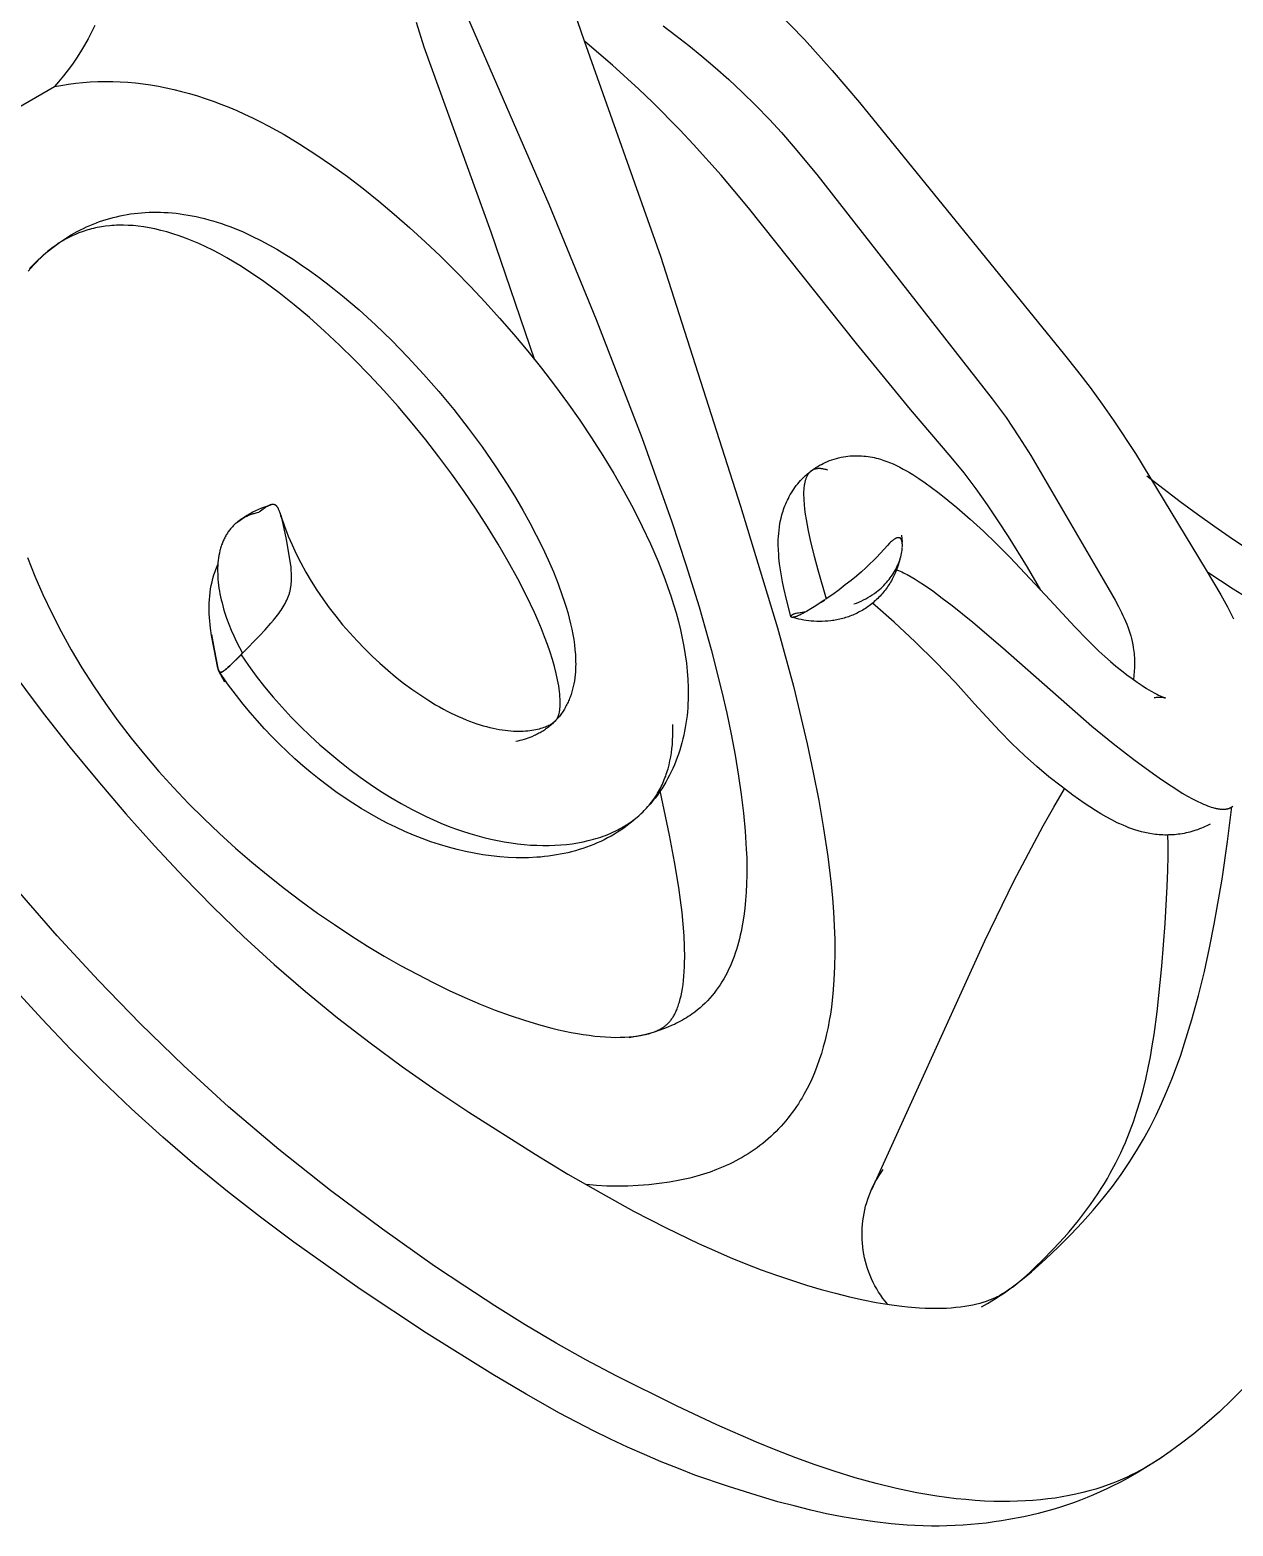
# Model space of a CAD drawing. Header units: millimetres. Extents: x 1933 to 24107, y 1228 to 18074.
# Drawn here: x 9649.8 to 9791.7, y 10820.2 to 10996.7 of the extents above; entities that cross this region are included whole.
import ezdxf

# ---------------------------------------------------------------- set-up
doc = ezdxf.new("R2010")
doc.units = ezdxf.units.MM
doc.layers.add('1', color=7, linetype='Continuous')

# ---------------------------------------------------------------- blocks, each defined once
blk = doc.blocks.new('Armchair 04_topt_dwgmodels.com')
at = {"color": 0}
for points in [[(-221.03, 490.66), (-221.12, 491.91), (-221.19, 493.18), (-221.22, 494.74), (-221.2, 496.35), (-221.17, 497.17), (-221.13, 498), (-221.07, 498.82), (-220.99, 499.64), (-220.9, 500.5), (-220.79, 501.33), (-220.66, 502.17), (-220.51, 503.03), (-220.34, 503.89), (-220.17, 504.72), (-219.97, 505.54), (-219.52, 507.26), (-219.28, 508.09), (-219.02, 508.91), (-218.43, 510.62), (-218.12, 511.45), (-217.8, 512.27), (-217.45, 513.12), (-217.08, 513.97), (-216.7, 514.79), (-216.3, 515.61), (-215.88, 516.45), (-215.43, 517.31), (-214.98, 518.11), (-214.52, 518.9), (-213.5, 520.56), (-212.99, 521.33), (-211.91, 522.89), (-210.77, 524.43), (-209.59, 525.94), (-208.31, 527.47), (-207.08, 528.89), (-205.8, 530.28), (-204.38, 531.74), (-202.98, 533.15), (-201.53, 534.55), (-198.53, 537.31), (-195.37, 540.04), (-193.74, 541.36), (-192.02, 542.71), (-190.3, 544.01), (-188.53, 545.3), (-186.72, 546.56), (-184.86, 547.8), (-181.06, 550.21), (-177.16, 552.52), (-173.18, 554.77), (-165.03, 559.1), (-156.62, 563.27), (-147.91, 567.28), (-143.4, 569.21), (-138.83, 571.06), (-134.19, 572.82), (-129.46, 574.47), (-124.73, 575.99), (-119.94, 577.39), (-115.11, 578.67), (-110.24, 579.85), (-105.32, 580.92)], [(-220.98, 490.14), (-221, 490.4), (-221.09, 491.48), (-221.14, 492.59), (-221.16, 493.15), (-221.16, 493.72), (-221.15, 494.29), (-221.13, 494.87), (-221.1, 495.45), (-221.06, 496.04), (-221, 496.63), (-220.93, 497.23), (-220.84, 497.83), (-220.74, 498.44), (-220.6, 499.19), (-220.43, 499.95), (-220.24, 500.71), (-220.03, 501.48), (-219.79, 502.26), (-219.54, 503.04), (-219.25, 503.83), (-218.95, 504.62), (-218.62, 505.42), (-218.27, 506.22), (-217.9, 507.03), (-217.5, 507.83), (-217.08, 508.64), (-216.64, 509.45), (-216.17, 510.26), (-215.69, 511.07), (-215.1, 512), (-214.49, 512.92), (-213.85, 513.84), (-213.19, 514.76), (-212.49, 515.68), (-211.77, 516.6), (-211.02, 517.52), (-210.25, 518.43), (-208.63, 520.24), (-206.91, 522.05), (-205.1, 523.83), (-203.2, 525.59), (-201.41, 527.17), (-199.55, 528.73), (-197.63, 530.28), (-195.65, 531.81), (-191.53, 534.85), (-187.21, 537.87), (-180.57, 542.25), (-177.15, 544.38), (-173.69, 546.44), (-170.01, 548.52), (-166.29, 550.51), (-162.51, 552.43), (-158.66, 554.31), (-151.84, 557.46), (-144.8, 560.48), (-137.58, 563.33), (-130.23, 565.95), (-123.44, 568.11), (-116.59, 570.06), (-109.66, 571.8), (-102.68, 573.36), (-95.65, 574.74)], [(-68.88, 562.91), (-79.1, 561.68), (-84.18, 560.93), (-89.23, 560.09), (-94.24, 559.16), (-99.22, 558.12), (-104.07, 556.99), (-108.93, 555.74), (-113.73, 554.37), (-118.4, 552.9), (-123.01, 551.29), (-127.58, 549.56), (-132.06, 547.73), (-136.41, 545.82), (-140.76, 543.8), (-144.97, 541.75), (-153.17, 537.46), (-157.12, 535.27), (-160.99, 533.03), (-164.77, 530.74), (-168.43, 528.4), (-171.92, 526.03), (-173.59, 524.82), (-175.21, 523.61), (-176.78, 522.39), (-178.29, 521.17), (-179.75, 519.94), (-181.17, 518.69), (-182.54, 517.44), (-183.84, 516.21), (-185.08, 514.98), (-186.26, 513.75), (-187.37, 512.54), (-188.42, 511.34), (-189.39, 510.15), (-190.3, 508.97), (-190.7, 508.41), (-191.52, 507.23), (-191.88, 506.69), (-192.2, 506.16), (-192.54, 505.59), (-192.86, 505.03), (-193.13, 504.52), (-193.38, 504.03), (-193.62, 503.5), (-193.85, 502.99), (-194.04, 502.53), (-194.2, 502.09), (-194.36, 501.63), (-194.5, 501.18), (-194.61, 500.78), (-194.7, 500.4), (-194.79, 500.01), (-194.85, 499.64), (-194.88, 499.47), (-194.9, 499.3), (-194.94, 498.97), (-194.95, 498.81), (-194.96, 498.65), (-194.97, 498.5), (-194.97, 498.34), (-194.97, 498.01), (-194.96, 497.65), (-194.94, 497.31), (-194.91, 496.94), (-194.87, 496.54)], [(-32.18, 533.94), (-32.26, 534.38), (-32.36, 534.83), (-32.47, 535.29), (-32.6, 535.74), (-32.74, 536.2), (-32.89, 536.66), (-33.06, 537.11)], [(-62.26, 554.09), (-64.59, 554.42), (-66.97, 554.69), (-69.38, 554.88), (-71.82, 555.01), (-74.28, 555.06), (-76.76, 555.03), (-79.26, 554.93), (-81.78, 554.75), (-84.3, 554.49), (-86.83, 554.16), (-89.35, 553.75), (-91.87, 553.28), (-94.39, 552.74), (-96.89, 552.13), (-99.35, 551.47), (-101.79, 550.76), (-104.21, 549.98), (-106.61, 549.15), (-108.94, 548.28), (-111.24, 547.37), (-113.5, 546.42), (-115.71, 545.43), (-117.87, 544.4), (-119.97, 543.35), (-122.03, 542.27), (-124.02, 541.16), (-125.95, 540.04), (-127.82, 538.89), (-129.62, 537.73), (-131.35, 536.56), (-133, 535.38), (-134.58, 534.19), (-136.08, 533.01), (-137.51, 531.82), (-138.85, 530.63), (-140.1, 529.45), (-141.27, 528.29), (-141.82, 527.71), (-142.34, 527.14), (-142.84, 526.57), (-143.32, 526.01), (-143.77, 525.46), (-144.2, 524.91), (-144.61, 524.37), (-144.98, 523.84), (-145.34, 523.33), (-145.66, 522.82), (-145.97, 522.33), (-146.24, 521.85), (-146.49, 521.38), (-146.72, 520.93), (-146.92, 520.5), (-147.09, 520.08), (-147.24, 519.69), (-147.31, 519.5), (-147.37, 519.32), (-147.43, 519.12), (-147.49, 518.94)], [(-32.86, 536.82), (-32.69, 536.24), (-32.59, 535.84), (-32.49, 535.44), (-32.39, 535.04), (-32.31, 534.64), (-32.23, 534.23), (-32.16, 533.83), (-32.1, 533.42), (-32.04, 533.02), (-32, 532.61), (-31.96, 532.21), (-31.93, 531.8), (-31.9, 531.39), (-31.89, 530.98), (-31.88, 530.58), (-31.88, 530.17), (-31.89, 529.76), (-31.91, 529.35), (-31.94, 528.94), (-31.97, 528.54), (-32.02, 528.13), (-32.07, 527.72), (-32.13, 527.31), (-32.2, 526.91), (-32.28, 526.5), (-32.37, 526.1), (-32.47, 525.69), (-32.57, 525.29), (-32.69, 524.89), (-32.81, 524.48), (-32.95, 524.08), (-33.09, 523.68), (-33.24, 523.28), (-33.41, 522.89), (-33.58, 522.49), (-33.76, 522.09), (-33.95, 521.7), (-34.16, 521.31), (-34.37, 520.92), (-34.59, 520.53), (-34.82, 520.14), (-35.07, 519.75), (-35.32, 519.37), (-35.58, 518.99), (-35.85, 518.61), (-36.14, 518.23), (-36.43, 517.86), (-36.74, 517.48), (-37.05, 517.11), (-37.38, 516.74), (-37.72, 516.38), (-38.07, 516.01), (-38.43, 515.65), (-38.8, 515.29), (-39.18, 514.94), (-39.57, 514.58), (-39.98, 514.23), (-40.39, 513.89), (-40.82, 513.54), (-41.71, 512.86), (-42.65, 512.2), (-43.63, 511.54), (-44.54, 510.98), (-45.48, 510.43), (-46.45, 509.89), (-47.46, 509.36), (-48.5, 508.85), (-49.56, 508.35), (-50.66, 507.86), (-51.79, 507.38), (-52.94, 506.92), (-54.11, 506.47), (-56.52, 505.61), (-59.02, 504.82), (-61.58, 504.08), (-64.2, 503.42), (-66.87, 502.81), (-69.57, 502.28), (-72.29, 501.82), (-75.03, 501.44), (-77.76, 501.13), (-80.48, 500.91), (-83.18, 500.77), (-84.91, 500.72), (-86.63, 500.71), (-88.32, 500.74), (-89.98, 500.81), (-91.61, 500.91), (-93.2, 501.05), (-94.75, 501.23), (-96.25, 501.45), (-97.69, 501.71), (-98.39, 501.85), (-99.08, 502.01), (-99.75, 502.17), (-100.41, 502.35), (-101.05, 502.53), (-101.67, 502.73), (-102.27, 502.94), (-102.86, 503.15), (-103.42, 503.38), (-103.97, 503.62), (-104.49, 503.86), (-105, 504.12), (-105.24, 504.26), (-105.48, 504.39), (-105.71, 504.53), (-105.94, 504.67), (-106.25, 504.87), (-106.55, 505.08), (-106.83, 505.29), (-107.11, 505.51), (-107.37, 505.73), (-107.63, 505.96), (-107.87, 506.19), (-108.1, 506.42), (-108.32, 506.66), (-108.53, 506.91), (-108.63, 507.03), (-108.73, 507.16), (-108.82, 507.28), (-108.91, 507.41), (-109, 507.54), (-109.09, 507.67), (-109.17, 507.8), (-109.25, 507.93), (-109.33, 508.06), (-109.41, 508.19), (-109.48, 508.32), (-109.55, 508.46), (-109.62, 508.59), (-109.68, 508.73), (-109.74, 508.87), (-109.8, 509), (-109.86, 509.14), (-109.91, 509.28), (-109.96, 509.42), (-110.01, 509.56), (-110.05, 509.71), (-110.09, 509.85), (-110.13, 509.99), (-110.17, 510.14), (-110.2, 510.28), (-110.23, 510.43), (-110.26, 510.57), (-110.29, 510.72), (-110.31, 510.87), (-110.33, 511.02), (-110.34, 511.17), (-110.36, 511.32), (-110.37, 511.47), (-110.38, 511.62), (-110.38, 511.77), (-110.39, 511.92), (-110.39, 512.07), (-110.38, 512.23), (-110.38, 512.38), (-110.37, 512.54), (-110.36, 512.69), (-110.34, 512.85), (-110.31, 513.16), (-110.27, 513.39), (-110.23, 513.63), (-110.19, 513.87), (-110.13, 514.11), (-110.07, 514.35), (-110.01, 514.59), (-109.93, 514.83), (-109.86, 515.07)], [(-15.74, 542.02), (-15.74, 523.54)], [(-124.45, 505.91), (-124.58, 506.36), (-124.69, 506.82), (-124.79, 507.28), (-124.88, 507.75), (-124.96, 508.2), (-125.02, 508.65), (-125.06, 509.1), (-125.1, 509.56), (-125.13, 510.02), (-125.14, 510.47), (-125.14, 510.92), (-125.13, 511.38), (-125.11, 511.84), (-125.07, 512.28), (-125.03, 512.73), (-124.97, 513.19), (-124.9, 513.65), (-124.83, 514.09), (-124.74, 514.53), (-124.64, 514.98), (-124.53, 515.43), (-124.41, 515.87), (-124.29, 516.3), (-124.14, 516.75), (-123.99, 517.19), (-123.84, 517.62), (-123.68, 518.05), (-123.5, 518.49), (-123.31, 518.93), (-123.12, 519.35), (-122.92, 519.77), (-122.48, 520.63), (-122.25, 521.04), (-122.01, 521.45), (-121.76, 521.88), (-121.24, 522.7), (-120.69, 523.52), (-120.1, 524.32), (-119.48, 525.12), (-118.83, 525.91), (-118.14, 526.68), (-117.43, 527.44), (-116.68, 528.19), (-115.9, 528.93), (-115.09, 529.65), (-114.25, 530.36), (-113.38, 531.05), (-112.49, 531.72), (-111.56, 532.37), (-110.61, 533.01), (-109.63, 533.63), (-108.62, 534.23), (-107.6, 534.8), (-106.54, 535.36), (-105.47, 535.89), (-104.37, 536.41), (-103.25, 536.9), (-102.12, 537.37), (-100.96, 537.82), (-99.79, 538.24), (-98.6, 538.64), (-97.4, 539.02), (-96.18, 539.37), (-94.96, 539.69), (-93.72, 539.99), (-92.47, 540.26), (-91.22, 540.5), (-89.97, 540.71), (-88.7, 540.89), (-86.96, 541.09), (-85.21, 541.24)], [(-86.64, 541.29), (-85.15, 541.24)], [(-80.96, 539.83), (-82.63, 540.42), (-84.79, 541.15), (-84.88, 541.18), (-84.93, 541.19), (-84.97, 541.21), (-85.01, 541.21), (-85.05, 541.22), (-85.07, 541.23), (-85.08, 541.23), (-85.1, 541.23), (-85.12, 541.23), (-85.14, 541.23), (-85.15, 541.23), (-85.17, 541.23), (-85.18, 541.23), (-85.19, 541.23), (-85.2, 541.23), (-85.21, 541.23), (-85.22, 541.23), (-85.22, 541.23), (-85.23, 541.23), (-85.23, 541.23), (-85.24, 541.23), (-85.25, 541.23), (-85.25, 541.23), (-85.26, 541.22), (-85.27, 541.22), (-85.27, 541.22), (-85.28, 541.22), (-85.28, 541.22), (-85.29, 541.21), (-85.29, 541.21), (-85.3, 541.21), (-85.3, 541.21), (-85.31, 541.21), (-85.31, 541.2), (-85.32, 541.2), (-85.32, 541.2), (-85.33, 541.19), (-85.33, 541.19), (-85.34, 541.19), (-85.34, 541.18), (-85.34, 541.18), (-85.35, 541.18), (-85.35, 541.17), (-85.36, 541.17), (-85.36, 541.17), (-85.36, 541.16), (-85.37, 541.16), (-85.37, 541.15), (-85.37, 541.15), (-85.38, 541.14), (-85.38, 541.14), (-85.38, 541.14), (-85.38, 541.13), (-85.39, 541.13), (-85.39, 541.12), (-85.39, 541.11), (-85.4, 541.11), (-85.4, 541.1), (-85.4, 541.1), (-85.4, 541.09), (-85.41, 541.09), (-85.41, 541.08), (-85.41, 541.07), (-85.41, 541.07), (-85.42, 541.06), (-85.42, 541.04), (-85.42, 541.03), (-85.42, 541.01), (-85.43, 541), (-85.43, 540.98), (-85.43, 540.97), (-85.43, 540.95), (-85.43, 540.94), (-85.43, 540.92), (-85.43, 540.88), (-85.43, 540.84), (-85.43, 540.8), (-85.43, 540.76), (-85.42, 540.67), (-85.41, 540.57), (-85.4, 540.47), (-85.38, 540.35), (-85.33, 540.1), (-85.26, 539.81), (-84.8, 538.02)], [(-84.73, 537.76), (-85.26, 539.81), (-85.33, 540.1), (-85.38, 540.35), (-85.4, 540.47), (-85.41, 540.57), (-85.42, 540.67), (-85.43, 540.76), (-85.43, 540.8), (-85.43, 540.84), (-85.43, 540.88), (-85.43, 540.92), (-85.43, 540.94), (-85.43, 540.95), (-85.43, 540.97), (-85.43, 540.98), (-85.43, 541), (-85.42, 541.01), (-85.42, 541.03), (-85.42, 541.04), (-85.42, 541.06), (-85.41, 541.07), (-85.41, 541.07), (-85.41, 541.08), (-85.41, 541.09), (-85.4, 541.09), (-85.4, 541.1), (-85.4, 541.1), (-85.4, 541.11), (-85.39, 541.11), (-85.39, 541.12), (-85.39, 541.13), (-85.38, 541.13), (-85.38, 541.14), (-85.38, 541.14), (-85.38, 541.14), (-85.37, 541.15), (-85.37, 541.15), (-85.37, 541.16), (-85.36, 541.16), (-85.36, 541.17), (-85.36, 541.17), (-85.35, 541.17), (-85.35, 541.18), (-85.34, 541.18), (-85.34, 541.18), (-85.34, 541.19), (-85.33, 541.19), (-85.33, 541.19), (-85.32, 541.2), (-85.32, 541.2), (-85.31, 541.2), (-85.31, 541.21), (-85.3, 541.21), (-85.3, 541.21), (-85.29, 541.21), (-85.29, 541.21), (-85.28, 541.22), (-85.28, 541.22), (-85.27, 541.22), (-85.27, 541.22), (-85.26, 541.22), (-85.25, 541.23), (-85.25, 541.23), (-85.24, 541.23), (-85.23, 541.23), (-85.23, 541.23), (-85.22, 541.23), (-85.22, 541.23), (-85.21, 541.23), (-85.2, 541.23), (-85.19, 541.23), (-85.18, 541.23), (-85.17, 541.23), (-85.15, 541.23), (-85.14, 541.23), (-85.12, 541.23), (-85.1, 541.23), (-85.08, 541.23), (-85.07, 541.23), (-85.05, 541.22), (-85.01, 541.21), (-84.97, 541.21), (-84.93, 541.19), (-84.88, 541.18), (-84.79, 541.15), (-82.63, 540.42), (-81.08, 539.87), (-80.29, 539.56), (-79.89, 539.4), (-79.51, 539.23), (-79.12, 539.04), (-78.74, 538.85), (-78.37, 538.65), (-78, 538.44), (-77.64, 538.22), (-77.29, 537.99), (-76.94, 537.75), (-76.6, 537.5), (-76.27, 537.24), (-75.95, 536.96), (-75.64, 536.68), (-75.33, 536.38), (-75.03, 536.06), (-74.89, 535.9), (-74.74, 535.74), (-74.6, 535.57), (-74.46, 535.4), (-74.33, 535.23), (-74.19, 535.05)], [(-84.8, 538.02), (-86.33, 537.89), (-87.86, 537.72), (-89.44, 537.5), (-91.01, 537.23), (-92.56, 536.91), (-94.11, 536.56), (-95.64, 536.17), (-97.14, 535.74), (-98.63, 535.27), (-100.09, 534.77), (-101.53, 534.24), (-102.94, 533.67), (-104.31, 533.08), (-105.65, 532.46), (-106.95, 531.81), (-108.21, 531.14), (-109.43, 530.44), (-110.61, 529.72), (-111.44, 529.19), (-112.24, 528.64), (-113.02, 528.09), (-113.78, 527.52), (-114.51, 526.95), (-115.21, 526.37), (-115.89, 525.79), (-116.54, 525.19), (-117.17, 524.6), (-117.77, 523.99), (-118.35, 523.39), (-118.9, 522.78), (-119.43, 522.16), (-119.94, 521.54), (-120.42, 520.92), (-120.87, 520.3), (-121.3, 519.68), (-121.7, 519.05), (-122.09, 518.43), (-122.44, 517.81), (-122.77, 517.19), (-123.08, 516.57), (-123.37, 515.95), (-123.63, 515.33), (-123.86, 514.72), (-124.07, 514.11), (-124.26, 513.51), (-124.42, 512.91), (-124.5, 512.62), (-124.56, 512.32), (-124.63, 512.03), (-124.68, 511.74), (-124.73, 511.45), (-124.77, 511.16), (-124.81, 510.87), (-124.84, 510.59), (-124.88, 510.1), (-124.9, 509.87), (-124.91, 509.63), (-124.91, 509.39), (-124.91, 509.16), (-124.91, 508.93), (-124.9, 508.7), (-124.89, 508.47), (-124.88, 508.24), (-124.86, 508.01), (-124.83, 507.79), (-124.8, 507.56), (-124.77, 507.34), (-124.74, 507.12), (-124.69, 506.9), (-124.65, 506.69), (-124.6, 506.47), (-124.55, 506.26), (-124.49, 506.04), (-124.43, 505.83), (-124.37, 505.63), (-124.3, 505.42), (-124.22, 505.21), (-124.15, 505.01), (-124.06, 504.81), (-123.98, 504.61), (-123.89, 504.41), (-123.8, 504.21), (-123.7, 504.01), (-123.6, 503.82), (-123.49, 503.63), (-123.38, 503.44), (-123.27, 503.25), (-123.15, 503.06), (-123.03, 502.88), (-122.91, 502.69), (-122.78, 502.51), (-122.65, 502.33), (-122.51, 502.15), (-122.37, 501.98), (-122.22, 501.8), (-122.08, 501.63), (-121.92, 501.46), (-121.77, 501.29), (-121.61, 501.12), (-121.28, 500.79), (-120.93, 500.47), (-120.57, 500.16), (-120.19, 499.85), (-119.8, 499.55), (-119.4, 499.26), (-118.97, 498.98), (-118.54, 498.71), (-118.09, 498.44), (-117.74, 498.24), (-117.38, 498.05)], [(-84.8, 538.02), (-84.73, 537.76)], [(-84.73, 537.76), (-83.96, 535.02), (-83.66, 534.06), (-83.34, 533.1), (-83.16, 532.64), (-82.99, 532.18), (-82.8, 531.73), (-82.7, 531.52), (-82.6, 531.3), (-82.49, 531.09), (-82.39, 530.89), (-82.28, 530.69), (-82.16, 530.5), (-82.04, 530.31), (-81.92, 530.13), (-81.79, 529.95), (-81.66, 529.79), (-81.53, 529.62), (-81.46, 529.54), (-81.39, 529.47), (-81.32, 529.39), (-81.24, 529.32), (-81.17, 529.25), (-81.1, 529.17), (-81.02, 529.11), (-80.94, 529.04), (-80.79, 528.91), (-80.63, 528.79), (-80.47, 528.67), (-80.3, 528.55), (-80.14, 528.45), (-79.97, 528.34), (-79.8, 528.24), (-79.63, 528.15), (-79.45, 528.06), (-79.11, 527.89), (-78.75, 527.72), (-78.4, 527.57), (-77.7, 527.3), (-75.68, 526.58), (-73.91, 526), (-73.4, 525.85), (-73.16, 525.79), (-72.94, 525.73), (-72.72, 525.68), (-72.52, 525.64), (-72.42, 525.62), (-72.32, 525.61), (-72.23, 525.59), (-72.15, 525.59), (-72.1, 525.58), (-72.06, 525.58), (-72.02, 525.58), (-71.98, 525.58), (-71.94, 525.58), (-71.9, 525.58), (-71.87, 525.58), (-71.83, 525.59), (-71.8, 525.59), (-71.78, 525.59), (-71.76, 525.6), (-71.74, 525.6), (-71.73, 525.6), (-71.71, 525.61), (-71.69, 525.61), (-71.68, 525.61), (-71.66, 525.62), (-71.65, 525.62), (-71.63, 525.63), (-71.62, 525.64), (-71.6, 525.64), (-71.59, 525.65), (-71.57, 525.65), (-71.56, 525.66), (-71.55, 525.67), (-71.53, 525.67), (-71.52, 525.68), (-71.51, 525.69), (-71.49, 525.7), (-71.48, 525.71), (-71.47, 525.72), (-71.46, 525.73), (-71.44, 525.74), (-71.43, 525.75), (-71.42, 525.76), (-71.41, 525.77), (-71.4, 525.78), (-71.39, 525.79), (-71.38, 525.8), (-71.37, 525.82), (-71.36, 525.83), (-71.35, 525.84), (-71.34, 525.86), (-71.33, 525.87), (-71.32, 525.88), (-71.31, 525.9), (-71.3, 525.92), (-71.29, 525.93), (-71.29, 525.95), (-71.28, 525.96), (-71.27, 525.98), (-71.26, 526), (-71.26, 526.02), (-71.25, 526.04), (-71.25, 526.06), (-71.24, 526.08), (-71.23, 526.1), (-71.23, 526.12), (-71.22, 526.14), (-71.21, 526.19), (-71.21, 526.23), (-71.2, 526.28), (-71.19, 526.34), (-71.19, 526.39), (-71.18, 526.45), (-71.18, 526.51), (-71.18, 526.57), (-71.18, 526.64), (-71.18, 526.71), (-71.19, 526.85), (-71.2, 527.01), (-71.22, 527.18), (-71.24, 527.36), (-71.3, 527.76)], [(-71.31, 527.82), (-71.23, 528.04), (-71.2, 528.15), (-71.17, 528.26), (-71.14, 528.37), (-71.11, 528.48), (-71.09, 528.6), (-71.07, 528.71), (-71.05, 528.82), (-71.03, 528.93), (-71.01, 529.05), (-71, 529.16), (-70.99, 529.27), (-70.98, 529.39), (-70.97, 529.5), (-70.97, 529.62), (-70.96, 529.73), (-70.96, 529.84), (-70.97, 529.96), (-70.97, 530.07), (-70.98, 530.19), (-70.99, 530.3), (-71, 530.42), (-71.02, 530.53), (-71.04, 530.65), (-71.06, 530.76), (-71.08, 530.88), (-71.1, 530.99), (-71.13, 531.1), (-71.16, 531.22), (-71.2, 531.33), (-71.23, 531.45), (-71.27, 531.56), (-71.31, 531.67), (-71.36, 531.78), (-71.4, 531.9), (-71.45, 532.01), (-71.5, 532.12), (-71.56, 532.23), (-71.62, 532.34), (-71.68, 532.45), (-71.74, 532.56), (-71.81, 532.67), (-71.87, 532.78), (-71.95, 532.88), (-72.02, 532.99), (-72.1, 533.1), (-72.18, 533.2), (-72.26, 533.31), (-72.34, 533.41), (-72.43, 533.52), (-72.52, 533.62), (-72.61, 533.72), (-72.71, 533.82), (-72.81, 533.92), (-72.91, 534.02), (-73.12, 534.22), (-73.34, 534.41), (-73.57, 534.59), (-73.81, 534.78), (-74.05, 534.96), (-74.31, 535.13), (-74.58, 535.3), (-74.86, 535.46), (-75.14, 535.62), (-75.43, 535.77), (-75.73, 535.92), (-76.04, 536.07), (-76.36, 536.2), (-76.68, 536.33), (-77.01, 536.46), (-77.34, 536.58), (-77.68, 536.69), (-78.03, 536.8), (-78.38, 536.9), (-78.73, 537), (-79.09, 537.09), (-79.46, 537.17), (-80.19, 537.32), (-80.94, 537.45), (-81.69, 537.56), (-82.45, 537.64), (-83.21, 537.7), (-83.97, 537.74), (-84.73, 537.76)], [(-164.72, 523.04), (-164.34, 524.21), (-163.92, 525.37), (-163.47, 526.51), (-162.98, 527.64), (-162.45, 528.76), (-161.88, 529.85), (-161.29, 530.93), (-160.65, 531.98), (-159.98, 533.02), (-159.28, 534.03)], [(-110.07, 509.78), (-110.06, 509.72), (-110.05, 509.7), (-110.04, 509.67), (-110.03, 509.65), (-110.02, 509.63), (-110.01, 509.6), (-110, 509.58), (-109.99, 509.56), (-109.98, 509.53), (-109.96, 509.51), (-109.95, 509.49), (-109.94, 509.46), (-109.92, 509.44), (-109.89, 509.39), (-109.87, 509.36), (-109.85, 509.33), (-109.83, 509.3), (-109.8, 509.27), (-109.78, 509.24), (-109.75, 509.21), (-109.72, 509.17), (-109.69, 509.14), (-109.66, 509.1), (-109.62, 509.06), (-109.54, 508.98), (-109.44, 508.9), (-109.34, 508.81), (-109.28, 508.76), (-109.21, 508.71), (-109.07, 508.61), (-108.92, 508.5), (-108.75, 508.39), (-108.56, 508.27), (-108.35, 508.16), (-108.13, 508.03), (-107.88, 507.91), (-107.61, 507.79), (-107.33, 507.66), (-107.03, 507.53), (-106.71, 507.41), (-106.37, 507.29), (-106.02, 507.17), (-105.28, 506.93), (-104.48, 506.71), (-103.64, 506.5), (-102.75, 506.3), (-101.82, 506.12), (-100.85, 505.96), (-99.86, 505.81), (-98.83, 505.68), (-97.78, 505.56), (-95.61, 505.38), (-93.35, 505.27), (-91.03, 505.22), (-88.66, 505.22), (-86.24, 505.29), (-83.78, 505.41), (-81.28, 505.6), (-78.78, 505.83), (-76.25, 506.13), (-73.73, 506.48), (-71.21, 506.88), (-68.7, 507.34), (-66.21, 507.84), (-63.76, 508.4), (-61.34, 509.01), (-58.96, 509.67), (-56.64, 510.38), (-54.37, 511.13), (-52.17, 511.93), (-50.05, 512.78), (-48.02, 513.66), (-47.05, 514.12), (-46.09, 514.59), (-45.17, 515.06), (-44.28, 515.55), (-43.41, 516.04), (-42.58, 516.53), (-41.79, 517.04), (-41.03, 517.55), (-40.3, 518.06), (-39.61, 518.58), (-38.96, 519.1), (-38.34, 519.62), (-37.75, 520.14), (-37.2, 520.66), (-36.69, 521.18), (-36.2, 521.69), (-35.75, 522.21), (-35.34, 522.71), (-34.94, 523.22), (-34.76, 523.47), (-34.59, 523.71), (-34.43, 523.96), (-34.27, 524.2), (-33.96, 524.69), (-33.69, 525.18), (-33.56, 525.41), (-33.44, 525.65), (-33.32, 525.88), (-33.21, 526.11), (-33.01, 526.58), (-32.92, 526.81), (-32.83, 527.03), (-32.75, 527.26), (-32.67, 527.49), (-32.59, 527.71), (-32.52, 527.94), (-32.46, 528.16), (-32.4, 528.38), (-32.34, 528.6), (-32.29, 528.83), (-32.24, 529.05), (-32.2, 529.27), (-32.13, 529.7), (-32.07, 530.13), (-32.03, 530.56), (-32, 531), (-31.98, 531.43), (-31.98, 531.86), (-32, 532.28), (-32.03, 532.72), (-32.07, 533.16), (-32.13, 533.59), (-32.18, 533.94)], [(-71.04, 530.65), (-70.98, 530.27), (-70.94, 529.9), (-70.91, 529.52), (-70.89, 529.13), (-70.89, 528.75), (-70.9, 528.37), (-70.92, 527.99), (-70.96, 527.61), (-71.01, 527.23), (-71.07, 526.86), (-71.14, 526.48), (-71.23, 526.11)], [(-71.04, 530.65), (-70.9, 529.36)], [(-72.84, 525.7), (-73.31, 525.81), (-73.83, 525.92), (-74.36, 526.01), (-74.9, 526.1), (-75.45, 526.18), (-76.58, 526.32), (-77.75, 526.42), (-78.94, 526.48), (-80.16, 526.51), (-81.4, 526.5), (-82.65, 526.45), (-83.9, 526.36), (-85.18, 526.23), (-86.45, 526.06), (-87.71, 525.86), (-88.96, 525.62), (-90.21, 525.34), (-91.44, 525.04), (-92.66, 524.7), (-93.85, 524.33), (-95.02, 523.94), (-96.16, 523.52), (-97.27, 523.08), (-98.36, 522.61), (-99.4, 522.12), (-100.41, 521.61), (-101.37, 521.09), (-101.83, 520.82), (-102.28, 520.55), (-102.72, 520.28), (-103.14, 520), (-103.55, 519.72), (-103.94, 519.44), (-104.34, 519.15), (-104.7, 518.87), (-105.04, 518.6), (-105.39, 518.3), (-105.73, 518.01), (-106.03, 517.73), (-106.33, 517.46), (-106.62, 517.17), (-106.9, 516.88), (-107.16, 516.6), (-107.4, 516.33), (-107.64, 516.05), (-107.87, 515.76), (-108.08, 515.5), (-108.27, 515.23), (-108.46, 514.96), (-108.64, 514.7), (-108.8, 514.44), (-108.95, 514.19), (-109.1, 513.94), (-109.23, 513.69), (-109.35, 513.45), (-109.46, 513.22), (-109.56, 512.98), (-109.66, 512.75), (-109.74, 512.54), (-109.82, 512.33), (-109.88, 512.12), (-109.94, 511.91), (-109.99, 511.72), (-110.03, 511.54), (-110.07, 511.35), (-110.1, 511.18), (-110.12, 511.02), (-110.14, 510.87), (-110.15, 510.72), (-110.16, 510.58), (-110.16, 510.52), (-110.16, 510.46), (-110.16, 510.4), (-110.16, 510.34), (-110.15, 510.23), (-110.14, 510.13), (-110.13, 510.09), (-110.13, 510.04), (-110.12, 510), (-110.12, 509.96), (-110.1, 509.89), (-110.09, 509.83), (-110.07, 509.78)], [(-99.06, 478.23), (-113.69, 481.64), (-120.57, 483.46), (-127.29, 485.45), (-130.55, 486.51), (-133.74, 487.61), (-136.9, 488.78), (-140, 490), (-143.03, 491.3), (-144.53, 491.98), (-146, 492.69), (-147.45, 493.42), (-148.88, 494.18), (-150.28, 494.97), (-151.66, 495.79), (-153.01, 496.66), (-154.32, 497.56), (-154.95, 498.02), (-155.6, 498.51), (-156.25, 499.02), (-156.84, 499.51), (-157.45, 500.03), (-158.04, 500.56), (-158.62, 501.11), (-159.19, 501.68), (-159.74, 502.26), (-160.28, 502.86), (-160.81, 503.48), (-161.31, 504.11), (-161.8, 504.77), (-162.26, 505.44), (-162.48, 505.78), (-162.71, 506.14), (-162.92, 506.49), (-163.13, 506.85), (-163.32, 507.21), (-163.52, 507.58), (-163.71, 507.95), (-163.89, 508.33), (-164.06, 508.71), (-164.22, 509.09), (-164.38, 509.49), (-164.53, 509.88), (-164.67, 510.27), (-164.8, 510.67), (-164.92, 511.07), (-165.04, 511.48), (-165.14, 511.89), (-165.24, 512.31), (-165.33, 512.72), (-165.41, 513.13), (-165.48, 513.55), (-165.54, 513.97), (-165.59, 514.39), (-165.63, 514.82), (-165.66, 515.25), (-165.68, 515.66), (-165.69, 516.08), (-165.7, 516.5), (-165.69, 516.93), (-165.68, 517.34), (-165.66, 517.75), (-165.63, 518.17), (-165.59, 518.59), (-165.55, 519), (-165.5, 519.4), (-165.44, 519.82), (-165.3, 520.63), (-165.13, 521.44), (-164.94, 522.24), (-164.72, 523.04)], [(-15.74, 523.54), (-15.99, 522.84), (-16.31, 521.98), (-16.64, 521.18), (-16.99, 520.39), (-17.37, 519.62), (-17.77, 518.83), (-18.2, 518.06), (-18.65, 517.3), (-19.12, 516.56), (-19.62, 515.81), (-20.15, 515.06), (-20.68, 514.34), (-21.24, 513.63), (-21.84, 512.91), (-22.46, 512.2), (-23.08, 511.52), (-23.72, 510.85), (-24.42, 510.17), (-25.12, 509.51), (-25.84, 508.86), (-26.58, 508.22), (-27.34, 507.59), (-28.13, 506.97), (-28.94, 506.36), (-29.76, 505.77), (-30.61, 505.18), (-31.48, 504.6), (-32.36, 504.03), (-33.27, 503.48), (-34.19, 502.93), (-36.1, 501.88), (-38.07, 500.86), (-40.11, 499.88), (-42.21, 498.95), (-44.36, 498.05), (-46.56, 497.19), (-48.81, 496.37), (-51.11, 495.59), (-53.45, 494.84), (-55.83, 494.14), (-58.24, 493.48), (-60.69, 492.86), (-63.16, 492.28), (-65.65, 491.75), (-68.16, 491.26), (-70.69, 490.82), (-73.22, 490.43), (-75.75, 490.09), (-78.28, 489.81), (-80.8, 489.58), (-83.3, 489.41), (-85.78, 489.3), (-88.23, 489.25), (-90.64, 489.26), (-93.01, 489.33), (-95.34, 489.46), (-97.62, 489.65), (-99.85, 489.92), (-100.94, 490.07), (-102.02, 490.25), (-103.08, 490.44), (-104.13, 490.65), (-105.16, 490.87), (-106.17, 491.12), (-107.17, 491.38), (-108.15, 491.67), (-109.12, 491.98), (-110.06, 492.3), (-110.99, 492.65), (-111.9, 493.02), (-112.79, 493.42), (-113.66, 493.84), (-114.51, 494.29), (-114.94, 494.52), (-115.34, 494.76), (-115.74, 495), (-116.15, 495.26), (-116.55, 495.52), (-116.93, 495.79), (-117.31, 496.06), (-117.68, 496.34), (-118.06, 496.64), (-118.41, 496.93), (-118.76, 497.23), (-119.11, 497.54), (-119.45, 497.86), (-119.78, 498.18), (-120.1, 498.5), (-120.42, 498.84), (-120.73, 499.19), (-121.02, 499.54), (-121.31, 499.89), (-121.59, 500.25), (-121.86, 500.62), (-122.12, 501), (-122.37, 501.37), (-122.61, 501.76), (-122.84, 502.15), (-123.07, 502.55), (-123.28, 502.95), (-123.48, 503.36), (-123.67, 503.77), (-123.85, 504.19), (-124.01, 504.61), (-124.17, 505.04), (-124.32, 505.47), (-124.45, 505.91)], [(-11.87, 515.81), (-12.37, 516.56), (-12.84, 517.3), (-13.28, 518.06), (-13.71, 518.83), (-14.12, 519.62), (-14.49, 520.39), (-14.84, 521.18), (-15.17, 521.98), (-15.5, 522.84), (-15.74, 523.54)], [(-56.91, 480.02), (-71.47, 481.95), (-86.2, 484.27), (-96.61, 486.18), (-101.79, 487.24), (-106.92, 488.41), (-111.98, 489.69), (-116.95, 491.1), (-119.4, 491.85), (-121.81, 492.65), (-124.18, 493.48), (-126.52, 494.36), (-128.58, 495.18), (-130.59, 496.04), (-132.55, 496.94), (-134.45, 497.88), (-135.37, 498.36), (-136.27, 498.86), (-137.15, 499.37), (-138, 499.89), (-138.83, 500.42), (-139.63, 500.96), (-140.41, 501.52), (-141.16, 502.09), (-141.87, 502.67), (-142.56, 503.27), (-142.89, 503.57), (-143.21, 503.88), (-143.53, 504.19), (-143.83, 504.5), (-144.13, 504.82), (-144.41, 505.14), (-144.69, 505.46), (-144.96, 505.79), (-145.22, 506.12), (-145.47, 506.46), (-145.71, 506.8), (-145.94, 507.14), (-146.16, 507.49), (-146.37, 507.84), (-146.56, 508.19), (-146.75, 508.55), (-146.93, 508.91), (-147.09, 509.28), (-147.25, 509.65), (-147.39, 510.02), (-147.52, 510.4), (-147.64, 510.78), (-147.75, 511.17), (-147.84, 511.56), (-147.92, 511.95), (-147.99, 512.35), (-148.05, 512.75), (-148.1, 513.16), (-148.12, 513.42), (-148.13, 513.68), (-148.15, 513.95), (-148.15, 514.21), (-148.15, 514.48), (-148.15, 514.75), (-148.14, 515.02), (-148.12, 515.29), (-148.11, 515.56), (-148.08, 515.83), (-148.02, 516.39), (-147.93, 516.94), (-147.83, 517.51), (-147.71, 518.07), (-147.57, 518.65), (-147.4, 519.22), (-147.22, 519.8), (-147.02, 520.39), (-146.81, 520.97)], [(-147.49, 518.94), (-147.53, 518.77), (-147.57, 518.61), (-147.61, 518.45), (-147.64, 518.3), (-147.67, 518.16), (-147.69, 518.01), (-147.71, 517.87), (-147.73, 517.73), (-147.74, 517.6), (-147.75, 517.47), (-147.76, 517.34), (-147.76, 517.23), (-147.76, 517.12), (-147.76, 517.01), (-147.75, 516.9), (-147.74, 516.8), (-147.73, 516.7), (-147.72, 516.6), (-147.71, 516.51), (-147.69, 516.42), (-147.68, 516.33), (-147.66, 516.24), (-147.63, 516.16), (-147.61, 516.07), (-147.58, 515.98), (-147.55, 515.89), (-147.52, 515.8), (-147.48, 515.71), (-147.44, 515.61), (-147.4, 515.52), (-147.36, 515.42), (-147.31, 515.33), (-147.26, 515.23), (-147.2, 515.13), (-147.14, 515.03), (-147.07, 514.92), (-147, 514.81), (-146.92, 514.69), (-146.84, 514.58), (-146.76, 514.47), (-146.67, 514.35), (-146.57, 514.23), (-146.46, 514.11), (-146.35, 513.98), (-146.24, 513.86), (-146.12, 513.73), (-145.85, 513.46), (-145.57, 513.19), (-145.25, 512.91), (-144.91, 512.62), (-144.55, 512.33), (-144.16, 512.04), (-143.74, 511.74), (-143.3, 511.44), (-142.84, 511.14), (-142.35, 510.84), (-141.85, 510.54), (-140.77, 509.94), (-139.62, 509.34), (-138.4, 508.76), (-137.12, 508.17), (-135.78, 507.6), (-134.4, 507.04), (-131.5, 505.94), (-128.48, 504.88), (-123.42, 503.24)], [(-189.26, 510.32), (-188.82, 510.38), (-188.39, 510.44), (-187.95, 510.47), (-187.51, 510.5), (-187.07, 510.5), (-186.63, 510.5), (-186.19, 510.48), (-185.75, 510.44), (-185.32, 510.39), (-184.88, 510.32), (-184.45, 510.24), (-184.02, 510.14), (-183.6, 510.03), (-183.18, 509.91), (-182.76, 509.77), (-182.35, 509.61), (-181.94, 509.45), (-181.54, 509.26), (-181.15, 509.07), (-180.76, 508.86), (-180.38, 508.64), (-180.01, 508.41), (-179.64, 508.16), (-179.29, 507.9), (-178.94, 507.63), (-178.61, 507.35), (-178.28, 507.05), (-177.96, 506.75), (-177.66, 506.43), (-177.36, 506.11), (-177.08, 505.77), (-176.81, 505.43), (-176.54, 505.08), (-176.3, 504.71), (-176.06, 504.34), (-175.84, 503.96), (-175.63, 503.58), (-175.43, 503.18), (-175.25, 502.78)], [(-176.6, 505.14), (-157.86, 478.92), (-153.51, 472.44), (-149.58, 466.2), (-148.27, 464), (-147.04, 461.84)], [(-195.07, 500.87), (-195.08, 500.06), (-195.08, 499.46), (-195.06, 498.87), (-195.03, 498.28), (-194.99, 497.69), (-194.93, 497.11), (-194.8, 495.95), (-194.63, 494.81), (-194.43, 493.69), (-194.21, 492.58), (-193.98, 491.5), (-193.48, 489.43), (-192.95, 487.45), (-192.39, 485.56), (-191.79, 483.75), (-191.15, 482.03), (-190.49, 480.38), (-189.78, 478.8), (-189.05, 477.28), (-188.29, 475.82), (-187.49, 474.41), (-186.66, 473.05), (-185.8, 471.73), (-184.91, 470.46), (-183.99, 469.21), (-183.04, 467.99), (-182.06, 466.79), (-181.11, 465.67), (-180.13, 464.57), (-178.13, 462.42), (-176.07, 460.33), (-173.96, 458.32), (-171.84, 456.38), (-169.72, 454.52), (-165.57, 451.07), (-162.05, 448.28), (-158.76, 445.81)], [(-194.87, 496.54), (-194.82, 496.1), (-194.76, 495.72), (-194.6, 494.84), (-194.4, 493.9), (-194.18, 492.92), (-193.93, 491.93), (-193.41, 490.07), (-192.86, 488.31), (-192.58, 487.5), (-191.98, 485.88), (-191.68, 485.13), (-191.37, 484.4), (-191.05, 483.68), (-190.39, 482.3), (-190.06, 481.65), (-189.72, 481.03), (-189.38, 480.42), (-189.03, 479.83), (-188.3, 478.65), (-187.55, 477.52), (-187.16, 476.99), (-186.78, 476.47), (-185.98, 475.44), (-185.14, 474.44), (-184.26, 473.44), (-183.38, 472.5), (-182.46, 471.58), (-181.48, 470.65), (-180.48, 469.73), (-179.49, 468.87), (-178.48, 468.03), (-177.41, 467.16), (-175.27, 465.52), (-170.89, 462.35), (-166.74, 459.49), (-163.09, 457.09), (-161.47, 456.07), (-160.03, 455.21), (-158.85, 454.54), (-157.85, 454)], [(-211.14, 462.6), (-212.24, 464.28), (-213.28, 465.99), (-214.26, 467.74), (-215.18, 469.53), (-216.03, 471.34), (-216.83, 473.18), (-217.56, 475.05), (-218.23, 476.94), (-218.83, 478.85), (-219.36, 480.78), (-219.83, 482.73), (-220.23, 484.7), (-220.56, 486.68), (-220.83, 488.66), (-221.03, 490.66)], [(-72.01, 490.61), (-56.35, 487.53), (-33.52, 483.46), (-30.55, 482.81)], [(-113.92, 465.12), (-113.92, 465.12), (-113.92, 465.12), (-113.92, 465.12), (-113.92, 465.12), (-114.38, 465.62), (-114.56, 465.82), (-114.76, 466.06), (-114.96, 466.33), (-115.07, 466.47), (-115.17, 466.61), (-115.27, 466.76), (-115.37, 466.91), (-115.47, 467.07), (-115.57, 467.23), (-115.66, 467.39), (-115.75, 467.56), (-115.84, 467.72), (-115.93, 467.9), (-116.01, 468.07), (-116.09, 468.24), (-116.16, 468.41), (-116.23, 468.59), (-116.3, 468.76), (-116.36, 468.94), (-116.42, 469.12), (-116.48, 469.3), (-116.53, 469.48), (-116.58, 469.67), (-116.62, 469.85), (-116.67, 470.03), (-116.7, 470.21), (-116.74, 470.4), (-116.77, 470.58), (-116.8, 470.77), (-116.82, 470.96), (-116.84, 471.14), (-116.85, 471.33), (-116.87, 471.51), (-116.87, 471.7), (-116.88, 471.89), (-116.88, 472.07), (-116.88, 472.26), (-116.87, 472.44), (-116.86, 472.63), (-116.85, 472.82), (-116.83, 473), (-116.81, 473.19), (-116.78, 473.37), (-116.76, 473.55), (-116.72, 473.73), (-116.69, 473.9), (-116.65, 474.08), (-116.61, 474.25), (-116.57, 474.43), (-116.52, 474.61), (-116.47, 474.78), (-116.42, 474.95), (-116.36, 475.12), (-116.3, 475.29), (-116.24, 475.45), (-116.17, 475.61), (-116.11, 475.78), (-115.96, 476.09), (-115.81, 476.4), (-115.66, 476.7), (-115.49, 476.98), (-115.33, 477.26), (-115.15, 477.53), (-114.97, 477.79), (-114.79, 478.03), (-114.61, 478.27), (-114.42, 478.5), (-114.23, 478.73), (-114.04, 478.94), (-113.84, 479.15), (-113.64, 479.36), (-113.42, 479.58)], [(-113.64, 475.66), (-113.69, 476.43), (-113.71, 477.12), (-113.71, 477.71), (-113.71, 477.97), (-113.7, 478.2), (-113.69, 478.42), (-113.68, 478.61), (-113.66, 478.78), (-113.64, 478.93), (-113.63, 479), (-113.62, 479.07), (-113.6, 479.13), (-113.59, 479.18), (-113.58, 479.24), (-113.56, 479.28), (-113.55, 479.33), (-113.54, 479.37), (-113.53, 479.39), (-113.52, 479.41), (-113.52, 479.43), (-113.51, 479.44), (-113.5, 479.46), (-113.49, 479.47), (-113.49, 479.49), (-113.48, 479.5), (-113.47, 479.51), (-113.46, 479.53), (-113.46, 479.54), (-113.45, 479.54), (-113.45, 479.55), (-113.45, 479.55), (-113.44, 479.56), (-113.44, 479.56), (-113.43, 479.57), (-113.43, 479.57), (-113.43, 479.57), (-113.42, 479.58), (-113.42, 479.58), (-113.41, 479.58), (-113.41, 479.59), (-113.41, 479.59), (-113.4, 479.59), (-113.4, 479.6), (-113.4, 479.6), (-113.39, 479.6), (-113.39, 479.6), (-113.39, 479.6), (-113.38, 479.61), (-113.38, 479.61), (-113.38, 479.61), (-113.38, 479.61), (-113.38, 479.61), (-113.38, 479.61), (-113.37, 479.61), (-113.37, 479.61), (-113.37, 479.61), (-113.37, 479.61), (-113.37, 479.61), (-113.36, 479.61), (-113.36, 479.61), (-113.36, 479.61), (-113.36, 479.61), (-113.36, 479.61), (-113.36, 479.62), (-113.35, 479.62), (-113.35, 479.62), (-113.35, 479.62), (-113.35, 479.62), (-113.35, 479.62), (-113.34, 479.62), (-113.34, 479.62), (-113.34, 479.62), (-113.34, 479.62), (-113.34, 479.62), (-113.34, 479.62), (-113.33, 479.62), (-113.33, 479.62), (-113.33, 479.62), (-113.33, 479.61), (-113.33, 479.61), (-113.33, 479.61), (-113.32, 479.61), (-113.32, 479.61), (-113.32, 479.61), (-113.32, 479.61), (-113.32, 479.61), (-113.31, 479.61), (-113.31, 479.61), (-113.31, 479.61), (-113.31, 479.61), (-113.31, 479.61), (-113.31, 479.61), (-113.3, 479.61), (-113.3, 479.61), (-113.3, 479.6), (-113.3, 479.6), (-113.3, 479.6), (-113.3, 479.6), (-113.29, 479.6), (-113.29, 479.6), (-113.29, 479.6), (-113.29, 479.6), (-113.29, 479.59), (-113.28, 479.59), (-113.28, 479.59), (-113.28, 479.59), (-113.27, 479.58), (-113.27, 479.58), (-113.27, 479.58), (-113.27, 479.57), (-113.26, 479.57), (-113.26, 479.57), (-113.26, 479.56), (-113.25, 479.56), (-113.25, 479.55), (-113.25, 479.55), (-113.25, 479.54), (-113.24, 479.54), (-113.24, 479.54), (-113.24, 479.53), (-113.24, 479.53), (-113.23, 479.52), (-113.23, 479.51), (-113.23, 479.51), (-113.23, 479.5), (-113.23, 479.5), (-113.22, 479.49), (-113.22, 479.47), (-113.22, 479.46), (-113.21, 479.44), (-113.21, 479.43), (-113.21, 479.42), (-113.21, 479.4), (-113.2, 479.38), (-113.2, 479.37), (-113.2, 479.35), (-113.2, 479.33), (-113.2, 479.31), (-113.2, 479.29), (-113.2, 479.27), (-113.2, 479.25), (-113.2, 479.23), (-113.21, 479.21), (-113.21, 479.19), (-113.21, 479.16), (-113.22, 479.14), (-113.22, 479.09), (-113.24, 479.04), (-113.25, 478.98), (-113.26, 478.92), (-113.28, 478.86), (-113.32, 478.73), (-113.37, 478.59), (-113.43, 478.43), (-113.69, 477.79)], [(-113.32, 479.61), (-111.47, 479.11), (-109.99, 478.66), (-109.28, 478.42), (-108.6, 478.18), (-107.92, 477.92), (-107.27, 477.65), (-106.62, 477.37), (-106.32, 477.23), (-105.67, 476.9), (-105.35, 476.73), (-105.04, 476.55), (-104.72, 476.36), (-104.41, 476.16), (-104.1, 475.95), (-103.78, 475.72), (-103.47, 475.48), (-103.15, 475.23), (-103, 475.1), (-102.68, 474.81), (-102.53, 474.66), (-102.38, 474.51), (-102.23, 474.35), (-102.07, 474.18), (-101.93, 474.02), (-101.78, 473.85), (-101.63, 473.67), (-101.49, 473.48), (-101.35, 473.29), (-101.21, 473.1), (-101.08, 472.89), (-100.94, 472.68), (-100.82, 472.47), (-100.7, 472.26), (-100.58, 472.03), (-100.46, 471.8), (-100.35, 471.57), (-100.25, 471.33), (-100.16, 471.08), (-100.06, 470.83), (-99.98, 470.58), (-99.9, 470.32), (-99.83, 470.06), (-99.77, 469.8), (-99.71, 469.53), (-99.67, 469.26), (-99.63, 468.98)], [(-15.74, 473.44), (-15.78, 473.46), (-16.26, 473.66), (-16.77, 473.86), (-17.31, 474.05), (-17.88, 474.25), (-19.14, 474.65), (-20.48, 475.02), (-22.08, 475.42), (-23.74, 475.8), (-25.47, 476.14), (-27.27, 476.47), (-31.04, 477.06), (-56.91, 480.02)], [(-26.72, 462.85), (-26.72, 462.85), (-26.72, 462.85), (-26.72, 462.85), (-26.72, 462.85), (-26.72, 462.85), (-26.72, 462.85), (-26.72, 462.85), (-26.72, 462.85), (-26.75, 462.87), (-26.8, 462.89), (-26.95, 462.96), (-27.17, 463.06), (-27.46, 463.18), (-27.81, 463.31), (-28.21, 463.45), (-29.14, 463.76), (-30.2, 464.08), (-31.33, 464.39), (-33.79, 465.01), (-36.46, 465.6), (-42.31, 466.75), (-68.82, 471.66), (-99.06, 478.23)], [(-115.83, 469.4), (-115.8, 469.17), (-115.76, 468.94), (-115.71, 468.72), (-115.66, 468.49), (-115.6, 468.27), (-115.53, 468.05), (-115.46, 467.83), (-115.39, 467.61), (-115.31, 467.4), (-115.22, 467.19), (-115.13, 466.98), (-115.03, 466.78), (-114.93, 466.58), (-114.82, 466.39), (-114.71, 466.19), (-114.59, 466.01), (-114.47, 465.83), (-114.35, 465.65), (-114.22, 465.48), (-114.09, 465.31), (-113.95, 465.15), (-113.81, 465), (-113.67, 464.86), (-113.53, 464.72), (-113.39, 464.59), (-113.25, 464.47), (-113.12, 464.36), (-112.98, 464.26), (-112.85, 464.17), (-112.79, 464.13), (-112.72, 464.09), (-112.66, 464.05), (-112.6, 464.01), (-112.54, 463.98), (-112.49, 463.95), (-112.43, 463.93), (-112.38, 463.9), (-112.33, 463.88), (-112.28, 463.86), (-112.24, 463.84), (-112.19, 463.83), (-112.15, 463.82), (-112.11, 463.8), (-112.09, 463.8), (-112.07, 463.79), (-112.05, 463.79), (-112.04, 463.79), (-112.02, 463.78), (-112, 463.78), (-111.98, 463.78), (-111.97, 463.78), (-111.95, 463.78), (-111.94, 463.78), (-111.92, 463.77), (-111.91, 463.77), (-111.89, 463.77), (-111.88, 463.78), (-111.87, 463.78), (-111.85, 463.78), (-111.84, 463.78), (-111.83, 463.78), (-111.82, 463.78), (-111.81, 463.79), (-111.8, 463.79), (-111.79, 463.79), (-111.78, 463.79), (-111.77, 463.8), (-111.76, 463.8), (-111.75, 463.8), (-111.75, 463.81), (-111.74, 463.81), (-111.74, 463.81), (-111.73, 463.81), (-111.73, 463.82), (-111.72, 463.82), (-111.72, 463.82), (-111.72, 463.82), (-111.71, 463.83), (-111.71, 463.83), (-111.7, 463.83), (-111.7, 463.84), (-111.69, 463.84), (-111.68, 463.85), (-111.67, 463.85), (-111.67, 463.86), (-111.66, 463.87), (-111.65, 463.88), (-111.65, 463.88), (-111.64, 463.89), (-111.63, 463.9), (-111.63, 463.91), (-111.62, 463.91), (-111.62, 463.92), (-111.61, 463.93), (-111.61, 463.94), (-111.6, 463.95), (-111.6, 463.96), (-111.59, 463.97), (-111.59, 463.98), (-111.58, 463.98), (-111.58, 463.99), (-111.57, 464), (-111.57, 464.01), (-111.57, 464.03), (-111.56, 464.04), (-111.55, 464.06), (-111.55, 464.08), (-111.54, 464.1), (-111.53, 464.13), (-111.53, 464.15), (-111.52, 464.18), (-111.52, 464.2), (-111.52, 464.23), (-111.51, 464.26), (-111.51, 464.28), (-111.51, 464.31), (-111.51, 464.34), (-111.51, 464.37), (-111.51, 464.4), (-111.51, 464.43), (-111.51, 464.46), (-111.51, 464.53), (-111.52, 464.6), (-111.53, 464.66), (-111.54, 464.74), (-111.55, 464.81), (-111.57, 464.88), (-111.6, 465.04), (-111.65, 465.2), (-111.75, 465.55), (-112.3, 467.31), (-112.45, 467.85), (-112.6, 468.43), (-112.75, 469.07), (-112.89, 469.77), (-113.03, 470.52), (-113.17, 471.32), (-113.29, 472.19), (-113.41, 473.1), (-113.51, 474.03), (-113.59, 474.96)], [(-113.64, 475.66), (-113.61, 475.18)], [(-113.61, 475.18), (-113.64, 475.66)], [(-113.61, 475.17), (-113.64, 475.66)], [(-113.6, 475.02), (-113.61, 475.09)], [(-113.6, 475.02), (-113.61, 475.09)], [(-113.59, 474.96), (-113.6, 475.02)], [(-100.52, 467.21), (-100.44, 467.28), (-100.37, 467.35), (-100.29, 467.42), (-100.23, 467.5), (-100.16, 467.57), (-100.1, 467.64), (-100.05, 467.71), (-99.99, 467.78), (-99.94, 467.85), (-99.9, 467.92), (-99.88, 467.95), (-99.85, 467.99), (-99.83, 468.02), (-99.82, 468.06), (-99.8, 468.09), (-99.78, 468.13), (-99.76, 468.16), (-99.75, 468.2), (-99.73, 468.23), (-99.72, 468.26), (-99.71, 468.3), (-99.7, 468.33), (-99.68, 468.37), (-99.67, 468.4), (-99.66, 468.44), (-99.66, 468.47), (-99.65, 468.5), (-99.64, 468.54), (-99.63, 468.57), (-99.63, 468.61), (-99.63, 468.64), (-99.62, 468.67), (-99.62, 468.71), (-99.62, 468.74), (-99.62, 468.77), (-99.62, 468.81), (-99.62, 468.84), (-99.62, 468.87), (-99.62, 468.91), (-99.62, 468.94), (-99.63, 468.97), (-99.63, 469.01), (-99.64, 469.04), (-99.64, 469.07), (-99.65, 469.11), (-99.66, 469.14), (-99.67, 469.17), (-99.68, 469.21), (-99.69, 469.24), (-99.7, 469.27), (-99.71, 469.3), (-99.72, 469.34), (-99.73, 469.37), (-99.75, 469.4), (-99.76, 469.44), (-99.78, 469.47), (-99.79, 469.5), (-99.81, 469.53), (-99.83, 469.57), (-99.85, 469.6), (-99.87, 469.63), (-99.89, 469.66), (-99.93, 469.73), (-99.98, 469.79), (-100.02, 469.85), (-100.08, 469.92), (-100.13, 469.98), (-100.19, 470.05), (-100.25, 470.11), (-100.31, 470.17), (-100.38, 470.24), (-100.45, 470.3), (-100.52, 470.36), (-100.59, 470.42), (-100.67, 470.49), (-100.75, 470.55), (-100.91, 470.67), (-101.09, 470.79), (-101.28, 470.92), (-101.48, 471.04), (-101.69, 471.16), (-101.91, 471.28), (-102.14, 471.4), (-102.62, 471.64), (-103.14, 471.87), (-103.7, 472.1), (-104.3, 472.34), (-104.92, 472.56), (-105.58, 472.79), (-106.98, 473.24), (-108.5, 473.68), (-110.11, 474.11), (-113.59, 474.96)], [(-115.73, 472.42), (-115.79, 472.12), (-115.83, 471.82), (-115.86, 471.52), (-115.89, 471.22), (-115.9, 470.91), (-115.91, 470.61), (-115.9, 470.31), (-115.89, 470.01), (-115.87, 469.7), (-115.83, 469.4)], [(-159.23, 449.02), (-159.23, 449.21), (-159.21, 449.45), (-159.19, 449.69), (-159.17, 449.93), (-159.14, 450.17), (-159.11, 450.4), (-159.07, 450.64), (-159.02, 450.87), (-158.97, 451.11), (-158.92, 451.34), (-158.86, 451.57), (-158.79, 451.79), (-158.72, 452.02), (-158.65, 452.24), (-158.57, 452.46), (-158.49, 452.68), (-158.4, 452.89), (-158.31, 453.1), (-158.21, 453.31), (-158.11, 453.52), (-158, 453.73), (-157.89, 453.93), (-157.78, 454.13), (-157.67, 454.32), (-157.55, 454.51), (-157.43, 454.69), (-157.31, 454.88), (-157.18, 455.06), (-157.06, 455.23), (-156.93, 455.4), (-156.66, 455.74), (-156.52, 455.89), (-156.25, 456.2), (-155.97, 456.5), (-155.68, 456.78), (-155.39, 457.05), (-155.1, 457.3), (-154.81, 457.55), (-154.53, 457.77), (-154.22, 458), (-153.9, 458.23), (-153.62, 458.43), (-153, 458.83), (-152.38, 459.21), (-151.73, 459.58), (-151.07, 459.94), (-149.67, 460.65), (-148.17, 461.34), (-146.58, 462.03), (-144.9, 462.7), (-143.13, 463.34), (-141.26, 463.95), (-139.31, 464.51), (-137.28, 465.03), (-133.07, 466), (-129.76, 466.71), (-126.47, 467.51), (-123.2, 468.41), (-119.96, 469.39), (-116.75, 470.47)], [(-99.63, 468.98), (-99.6, 468.74), (-99.58, 468.5), (-99.56, 468.25), (-99.56, 468), (-99.55, 467.75), (-99.56, 467.51), (-99.57, 467.26), (-99.59, 467.02), (-99.62, 466.73), (-99.66, 466.45), (-99.71, 466.17), (-99.76, 465.9), (-99.83, 465.63), (-99.9, 465.36), (-99.99, 465.09), (-100.08, 464.82), (-100.18, 464.56), (-100.28, 464.31), (-100.4, 464.06), (-100.52, 463.82), (-100.65, 463.58), (-100.78, 463.35), (-100.91, 463.13), (-101.06, 462.9), (-101.21, 462.68), (-101.35, 462.48), (-101.51, 462.28), (-101.67, 462.09), (-101.84, 461.89), (-101.99, 461.71), (-102.16, 461.54), (-102.33, 461.36), (-102.51, 461.19), (-102.67, 461.04), (-102.84, 460.89), (-103.21, 460.58), (-103.38, 460.44), (-103.74, 460.17), (-104.11, 459.91), (-104.48, 459.67), (-104.85, 459.44), (-105.22, 459.21), (-105.6, 459), (-105.98, 458.79), (-106.77, 458.39), (-107.57, 458), (-108.4, 457.63), (-109.26, 457.27), (-110.13, 456.92), (-111.96, 456.23), (-113.92, 455.56), (-115.94, 454.91), (-118.02, 454.31), (-120.2, 453.73), (-126.86, 452.18), (-131.11, 451.22), (-133.12, 450.71), (-135, 450.18), (-135.88, 449.91), (-136.73, 449.62), (-137.54, 449.33), (-138.32, 449.03), (-139.07, 448.73), (-139.77, 448.42), (-140.43, 448.12), (-141.05, 447.81), (-141.62, 447.51), (-142.15, 447.22), (-142.61, 446.95), (-142.82, 446.82), (-143.01, 446.69), (-143.18, 446.57), (-143.33, 446.47), (-143.45, 446.37), (-143.56, 446.29), (-143.63, 446.23), (-143.69, 446.18), (-143.71, 446.15), (-143.71, 446.15), (-143.71, 446.15), (-143.71, 446.15), (-143.71, 446.15), (-143.71, 446.15), (-143.71, 446.15), (-143.71, 446.15), (-143.71, 446.15), (-143.71, 446.15), (-143.71, 446.15), (-143.71, 446.15), (-143.71, 446.15), (-143.7, 446.17), (-143.68, 446.19), (-143.66, 446.22), (-143.63, 446.25), (-143.59, 446.3), (-143.55, 446.35), (-143.51, 446.42), (-143.46, 446.49), (-143.4, 446.57), (-143.35, 446.66), (-143.29, 446.77), (-143.23, 446.88), (-143.18, 446.97), (-143.13, 447.07), (-143.08, 447.18), (-143.03, 447.29)], [(-114.75, 466.06), (-114.84, 465.98), (-114.93, 465.91), (-115.13, 465.76), (-115.3, 465.63), (-115.48, 465.51), (-115.68, 465.38), (-115.89, 465.25), (-116.33, 464.99), (-116.81, 464.72), (-117.32, 464.45), (-117.87, 464.17), (-119.05, 463.61), (-120.34, 463.05), (-121.71, 462.48), (-124.61, 461.36), (-128.99, 459.8), (-142.24, 455.32), (-145.29, 454.17), (-148.16, 453.01), (-150.76, 451.86), (-151.95, 451.31), (-153.04, 450.77), (-153.75, 450.4), (-154.42, 450.04), (-155.03, 449.69), (-155.59, 449.35), (-156.11, 449.01), (-156.58, 448.69), (-156.8, 448.53), (-157, 448.38), (-157.2, 448.22), (-157.38, 448.07), (-157.55, 447.92), (-157.71, 447.77), (-157.86, 447.62), (-157.93, 447.55), (-157.99, 447.48), (-158.06, 447.41), (-158.12, 447.34), (-158.18, 447.27), (-158.23, 447.2), (-158.29, 447.13), (-158.34, 447.06), (-158.38, 446.99), (-158.43, 446.92), (-158.47, 446.85), (-158.51, 446.78), (-158.54, 446.72), (-158.58, 446.65), (-158.61, 446.58), (-158.64, 446.52), (-158.66, 446.45), (-158.67, 446.42), (-158.68, 446.39), (-158.69, 446.36), (-158.7, 446.32), (-158.71, 446.29), (-158.72, 446.26), (-158.73, 446.23), (-158.73, 446.2), (-158.74, 446.17), (-158.74, 446.13), (-158.75, 446.1), (-158.75, 446.07), (-158.76, 446.04), (-158.76, 446.01), (-158.76, 445.98), (-158.76, 445.95), (-158.76, 445.92), (-158.76, 445.89), (-158.76, 445.86), (-158.76, 445.83), (-158.76, 445.8), (-158.76, 445.78), (-158.75, 445.75), (-158.75, 445.72), (-158.75, 445.69), (-158.74, 445.67)], [(-125.36, 452.51), (-122.19, 452.53), (-117.95, 452.65), (-115.74, 452.77), (-113.49, 452.93), (-111.19, 453.16), (-108.85, 453.45), (-106.47, 453.82), (-99.18, 455.18), (-89.27, 456.8), (-69.03, 459.83), (-64.1, 460.71), (-59.32, 461.7), (-57.01, 462.24), (-52.58, 463.4), (-50.46, 464.01), (-46.44, 465.29), (-42.73, 466.6), (-42.33, 466.75)], [(-45.43, 457.8), (-47.15, 457.07), (-48.94, 456.34), (-50.81, 455.63), (-52.76, 454.94), (-54.78, 454.27), (-56.87, 453.64), (-59.04, 453.04), (-61.27, 452.49), (-63.3, 452.03), (-65.39, 451.62), (-69.68, 450.87), (-102.92, 446.21), (-104.3, 446.04), (-105.67, 445.9), (-108.38, 445.71), (-111.01, 445.6), (-129.02, 445.53), (-130.77, 445.53), (-131.59, 445.55), (-132.38, 445.59), (-132.77, 445.62), (-133.14, 445.66), (-133.52, 445.7), (-133.88, 445.75), (-134.24, 445.8), (-134.6, 445.87), (-134.95, 445.94), (-135.3, 446.03), (-135.64, 446.12), (-135.98, 446.22), (-136.32, 446.33), (-136.65, 446.46), (-136.87, 446.55), (-137.09, 446.64), (-137.31, 446.74), (-137.52, 446.84), (-137.74, 446.94), (-137.95, 447.05), (-138.16, 447.17), (-138.37, 447.29), (-138.78, 447.53), (-139.18, 447.79), (-139.57, 448.06), (-139.94, 448.34)], [(-111.52, 463.53), (-112.26, 463.85)], [(-50.56, 445.34), (-55.16, 444.19), (-59.94, 443.17), (-64.85, 442.27), (-102.69, 436.22), (-105.14, 435.84), (-107.57, 435.52), (-109.97, 435.27), (-112.34, 435.07), (-116.95, 434.79), (-133.06, 434.44), (-136.44, 434.42), (-138.06, 434.45), (-139.64, 434.52)], [(-133.67, 428.81), (-131.42, 429.94), (-129.15, 431.03), (-126.86, 432.07), (-124.55, 433.08), (-119.95, 434.95)], [(-142.89, 429.33), (-139.76, 431.11), (-136.6, 432.82), (-133.38, 434.43)]]:
    blk.add_lwpolyline(points, dxfattribs=at)

msp = doc.modelspace()

# ---------------------------------------------------------------- block references
at = {"layer": '1', "color": 36, "rotation": 120}
msp.add_blockref('Armchair 04_topt_dwgmodels.com', (10098.22, 11265.4), dxfattribs=at)

doc.saveas('drawing.dxf')
